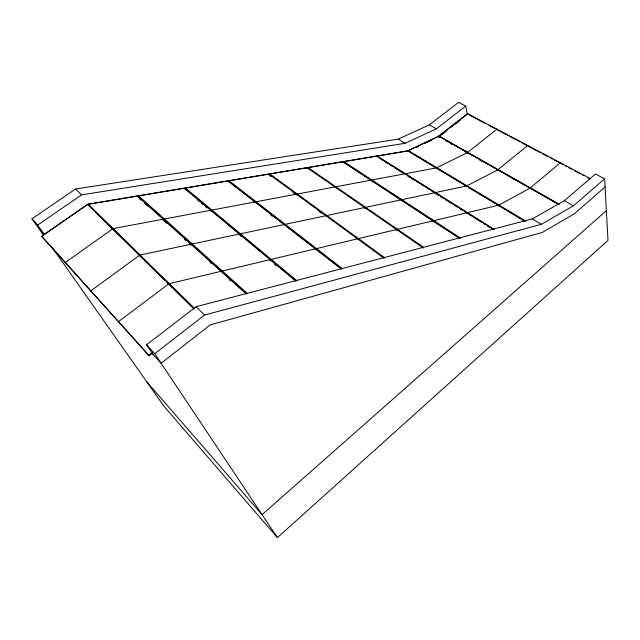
<?xml version="1.0" encoding="UTF-8"?>
<svg xmlns="http://www.w3.org/2000/svg" width="640" height="640" viewBox="0 0 640 640"><rect width="100%" height="100%" fill="white"/><g stroke="black" fill="none" stroke-linecap="round" stroke-linejoin="round"><path stroke-width="0.96" d="M559.32 204.608L438.92 136.256L408.352 150.632L408.352 151.264L466.896 186.456L466.928 185.808L497.968 169.776L497.92 170.424M436.76 168.344L436.776 167.704L467.6 152.536L467.56 153.168M438.904 136.88L438.92 136.256M246.248 293.976L137.328 195.96L88.216 204.152L88.184 205L87.76 204.336L41.688 236.296L149.128 355.816L152.264 353.384M137.264 196.784L137.328 195.96M295.784 281.016L184.216 188.136L138.544 195.752L138.488 196.576L246.68 293.872M498.904 205.704L498.96 205.048L530.2 188.08L530.136 188.728M163.088 220.056L163.168 219.208L113.152 228.608L113.096 229.48L112.68 228.808L65.28 262.504L65.736 263.16M164.328 219.816L164.408 218.976L210.792 210.264L210.696 211.08M184.136 188.928L184.216 188.136M341.256 268.936L227.88 180.848L185.304 187.952L185.224 188.752L296.032 280.96M192.168 244.856L192.264 243.992L239.344 234.032L239.24 234.872M211.808 210.872L211.904 210.056L255.04 201.952L254.928 202.744L253.384 201.536M227.784 181.624L227.88 180.848M384.352 258.44L268.728 174.032L228.944 180.672L228.848 181.44L341.416 268.88M222.24 271.896L222.352 271.016L270.104 259.64L269.976 260.496M240.36 234.632L240.472 233.8L284.144 224.56M256.008 202.536L256.12 201.744L296.336 194.192L296.208 194.96M269.576 174.624L269.688 173.872L306.952 167.656L423.376 248.064M271.112 260.224L271.248 259.368L315.408 248.856L315.264 249.68M285.104 225.144L285.232 224.328L325.848 215.744M297.176 194.776L297.304 194.008L334.888 186.944M306.832 168.384L306.952 167.656M307.76 168.232L307.888 167.496L342.864 161.664L459.72 238.376M316.36 249.424L316.512 248.592L357.472 238.84M326.68 216.32L326.824 215.536L364.688 207.528L364.536 208.296M335.688 187.52L335.824 186.768L371.032 180.16L370.888 180.88M342.728 162.376L342.864 161.664M493.752 229.464L376.592 156.032L343.704 161.52L343.568 162.232L459.536 238.376M358.288 239.408L358.448 238.608L396.552 229.536L396.376 230.312M365.48 208.096L365.632 207.328L401.024 199.848M376.456 156.728L376.592 156.032M371.736 180.72L371.88 180L404.928 173.792M376.872 156.656L377.016 155.96L408.024 150.792L525.048 221.112M407.872 151.464L408.024 150.792M401.712 200.408L401.872 199.664L435.024 192.656L434.856 193.376M397.328 230.088L397.496 229.312L433.024 220.848M436.28 168.552L436.44 167.872L405.344 173.712M433.688 221.4L433.872 220.648L467.072 212.744L466.88 213.48M466.408 186.68L466.592 185.984L435.448 192.568L435.28 193.288L438.648 195.4M498.424 205.944L498.616 205.232L467.496 212.64L467.304 213.376L464.776 211.792M51.192 246.048L164.024 406.312L277.408 537.624L608 240.384L604.64 178.816L595.44 174L564.384 200.672L532.272 218.912L196.056 306.704L146.592 344.76L153 354.328M606.376 210.656L262.088 514.656L146.904 381.992M605.088 186.984L574.216 213.848L542.384 232.4L210.208 324.888L161.112 363.272L151.656 352.848M146.592 344.76L154.736 353.712L204.584 315.04L541.336 224.304L573.488 205.792L604.64 178.816M38.584 228.136L44.288 234.424L87.576 204.408L407.176 151.04L438.12 136.496L467.216 113.888L465.744 106.12L458.6 102.376L429.36 124.84L398.192 139.144L75.544 189L32 218.784L43.744 235.464M459.176 147.952L439.08 136.072L467.832 113.728L590.688 178.808M440.752 135.4L446.96 130.568M451.624 126.944L453.176 125.736M454.728 124.528L460.168 120.304M32 218.784L37.696 225.048L81.56 194.872L405.16 143.288L436.392 128.792L465.744 106.12M41.688 236.296L148.68 355.16L152.608 352.12M416.44 147.456L418.232 146.608M425.424 143.224L431.712 140.264M221.064 271.32L169.264 283.656L169.176 284.568L168.768 283.888L118.504 321.632L118.96 322.296M469.696 115.2L475.152 118.096M475.864 118.472L484.856 123.24M489.08 125.48L494.552 128.376M496.32 129.312L498.08 130.248M498.768 130.616L507.776 135.392M509.544 136.328L517.48 140.536M518.112 140.872L519.872 141.8M521.632 142.736L524.536 144.272M525.144 144.6L526.904 145.536M530.704 147.552L527.784 146L527.712 145.448L498.136 169.584L498.224 170.128M531.312 147.872L540.408 152.688M542.168 153.624L547.464 156.432M550.712 158.152L552.472 159.088M554.24 160.024L557.16 161.576M557.76 161.896L559.528 162.832M561.568 163.912L563.336 164.848M565.096 165.784L566.864 166.72M568.624 167.656L571.672 169.264M574.8 170.928L580.088 173.728M582.064 174.776L583.792 175.696M588.024 177.936L589.856 178.912M429.36 124.84L436.392 128.792M564.384 200.672L573.488 205.792M439.08 136.072L558.632 203.912M460.912 148.936L478.272 158.8M480.008 159.784L530.44 188.424L530.368 187.872L560.352 162.736L560.408 163.296M531.296 188.912L558.696 204.472M445.848 140.824L447.584 141.816M464.96 151.688L466.696 152.672M479.704 160.072L481.44 161.056M512.328 178.608L514.024 179.576M438.12 136.496L439.848 137.472M450.224 143.368L451.952 144.352M398.192 139.144L405.16 143.288M532.272 218.912L541.336 224.304M408.352 150.632L525.384 220.92M468.576 187.472L524.464 221.072M377.016 155.96L494.176 229.352M380.208 158.744L383.536 160.832M385.2 161.88L387.704 163.448M389.368 164.488L392.696 166.584M394.36 167.624L404.36 173.896M407.696 175.992L414.384 180.184M416.888 181.752L419.4 183.328M421.072 184.376L423.576 185.952M426.088 187.52L428.592 189.096M431.096 190.664L433.608 192.24M440.336 196.456L443.704 198.576M445.392 199.632L452.136 203.864M454.664 205.448L457.192 207.032M459.72 208.616L462.248 210.2M468.976 214.424L471.472 215.992M473.968 217.56L476.472 219.128M478.136 220.168L481.472 222.264M483.136 223.304L484.8 224.352M487.304 225.92L489.8 227.488M491.472 228.528L493.136 229.576M343.704 161.52L460.568 238.152M307.888 167.496L423.512 247.248M269.688 173.872L384.528 257.624M269.408 175.36L270.984 176.512M293.056 192.656L294.632 193.808M319.328 211.864L320.92 213.032M228.944 180.672L342.36 268.648M270.656 214.976L272.224 216.2M185.304 187.952L296.936 280.72M197.792 200.32L199.312 201.584M201.592 203.488L203.112 204.752M205.384 206.648L206.904 207.912M239.984 235.496L241.488 236.744M274.504 264.272L276.016 265.528M138.544 195.752L247.544 293.64M139.48 198.776L140.952 200.104M144.64 203.432L147.592 206.088M163.824 220.712L166.752 223.352M184.32 239.184L185.784 240.504M189.44 243.8L190.904 245.12L191 244.256L140.08 255.024L140.008 255.92L139.6 255.248L90.8 290.856L91.256 291.52M209.96 262.296L211.432 263.616M229.096 279.544L230.576 280.872M75.544 189L81.56 194.872M196.056 306.704L204.584 315.04M88.216 204.152L193.936 307.864M87.76 204.336L194.144 308.808M87.576 204.408L93.16 209.896M95.376 212.064L100.992 217.592M101.752 218.336L132.952 248.984M134.368 250.376L164.856 280.328M167.04 282.472L172.648 287.984M174.072 289.384L193.92 308.88M37.696 225.048L44.288 234.424M148.68 355.16L149.128 355.816M154.736 353.712L277.408 537.624M467.864 152.888L467.752 152.344L496.92 129.136L497.008 129.68M467.832 113.728L467.936 114.264"/></g></svg>
